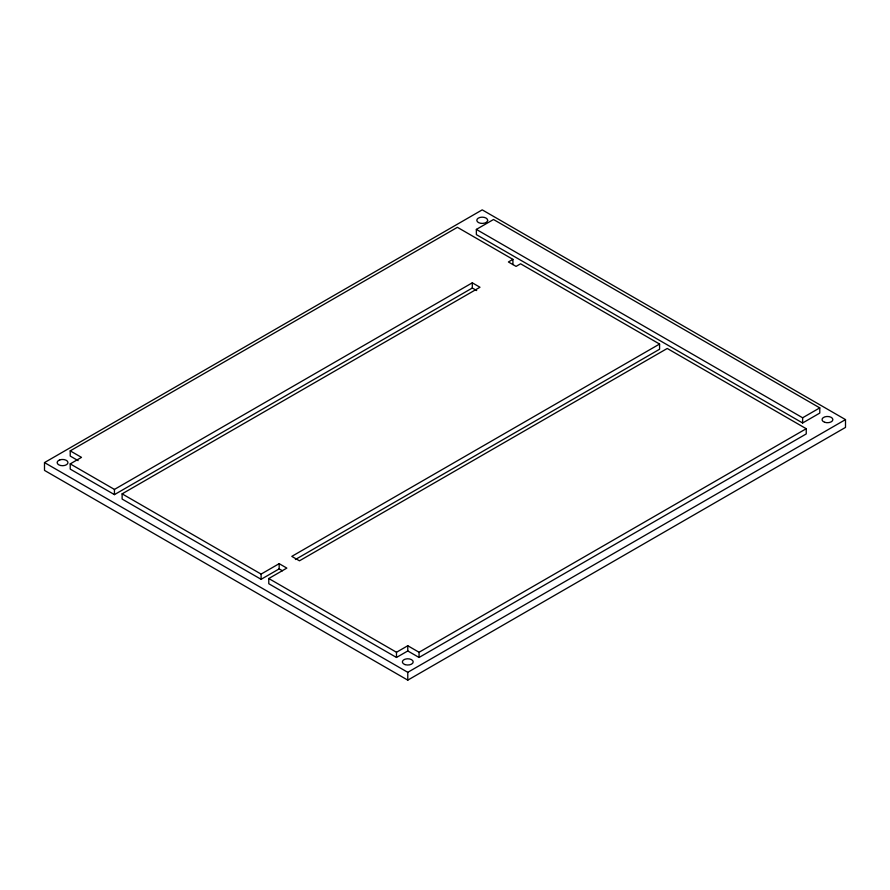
<?xml version="1.0" encoding="UTF-8"?>
<svg xmlns="http://www.w3.org/2000/svg" width="890" height="890" viewBox="0 0 890 890"><rect width="100%" height="100%" fill="white"/><g stroke="black" fill="none" stroke-linecap="round" stroke-linejoin="round"><path stroke-width="1.33" d="M44.5 462.589L482.224 209.862L845.5 419.602L845.5 427.411L407.776 680.138L44.5 470.398L44.5 462.589L407.776 672.317L845.5 419.602M78.12 460.631L70.221 456.069L70.221 450.863L457.404 227.317L512.918 259.368L512.918 264.575M476.684 290.563L472.301 288.026L114.443 494.629L70.221 469.097L70.221 463.89L81.502 457.371L70.221 450.863M476.361 229.409L493.516 219.507L819.779 407.876L819.779 413.082L802.624 422.984L476.361 234.615L476.361 229.409L802.624 417.777L819.779 407.876M70.221 463.89L114.443 489.422L472.301 282.82L479.977 287.248L122.119 493.85L122.119 499.056L261.104 579.312L279.16 568.888L282.442 570.779M512.918 259.368L508.401 261.971L516.078 266.399L520.583 263.796L659.579 344.041L659.579 349.247L295.402 559.51M122.119 493.85L261.104 574.095L279.16 563.67L286.836 568.098L268.78 578.522L268.78 583.74L396.484 657.465L407.776 650.957L419.057 657.465L806.24 433.931L806.24 428.713L667.244 348.468L299.463 560.811L291.798 556.384L659.579 344.041M268.78 578.522L396.484 652.259L407.776 645.74L419.057 652.259L806.24 428.713M802.624 417.777L802.624 422.984M472.301 282.82L472.301 288.026M419.057 652.259L419.057 657.465M407.776 645.74L407.776 650.957M407.776 672.317L407.776 680.138M396.484 652.259L396.484 657.465M279.16 563.67L279.16 568.888M261.104 574.095L261.104 579.312M114.443 489.422L114.443 494.629M487.653 220.286L487.464 221.098A5.429 3.137 0 0 1 478.742 222.689A5.429 3.137 0 0 1 479.933 217.449A5.429 3.137 0 0 1 487.653 220.286M59.841 459.874L58.718 460.375A5.429 3.137 0 0 0 60.698 465.526A5.429 3.137 0 0 0 67.951 462.311A5.429 3.137 0 0 0 59.841 459.874M405.061 664.607A5.429 3.137 0 0 0 413.194 661.893A5.429 3.137 0 0 0 405.061 659.19A5.429 3.137 0 0 0 405.061 664.607M824.741 422.305A5.429 3.137 0 0 0 832.873 419.602A5.429 3.137 0 0 0 824.741 416.887A5.429 3.137 0 0 0 824.741 422.305"/></g></svg>
